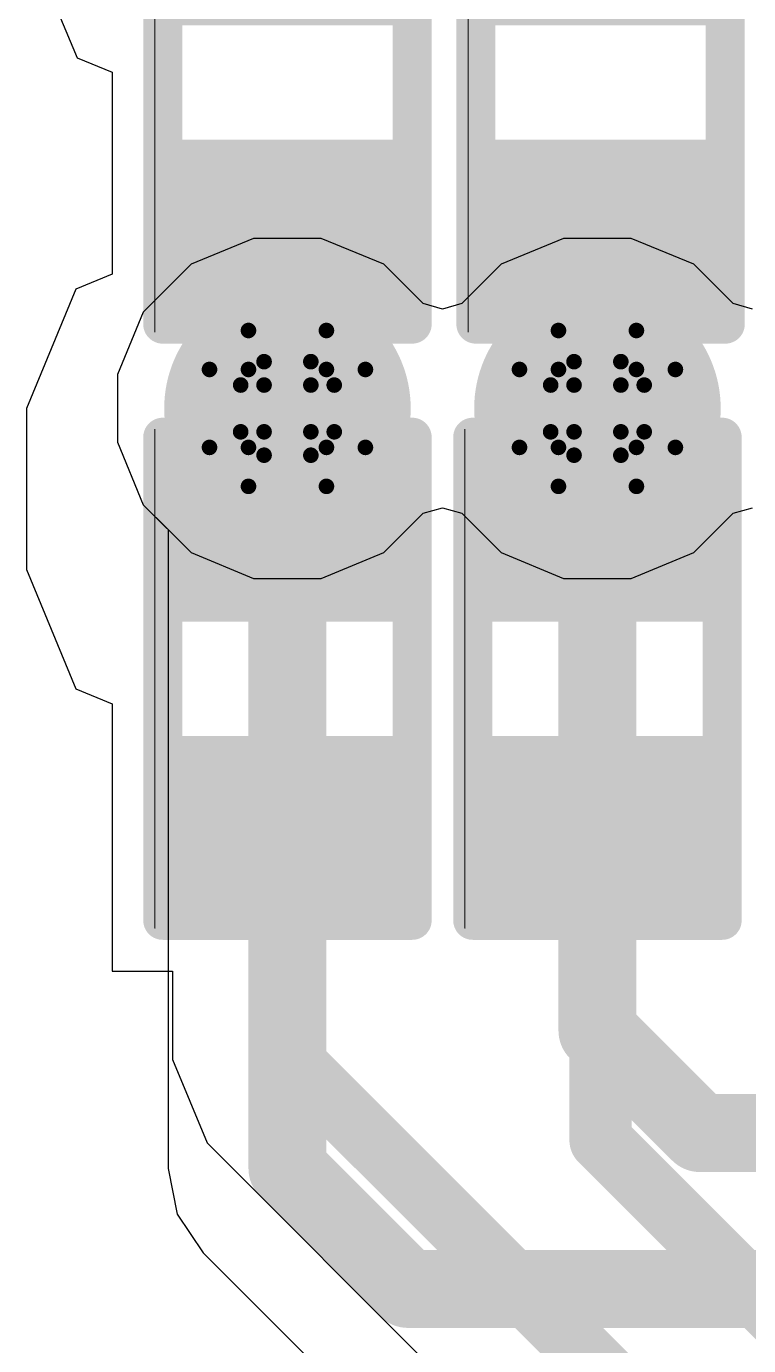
# Model space of a CAD drawing. Header units: inches. Extents: x -4 to 5258, y -4 to 5281.
# Drawn here: x 14.33 to 16.684, y 52.102 to 56.401 of the extents above; entities that cross this region are included whole.
import ezdxf

# ---------------------------------------------------------------- set-up
doc = ezdxf.new("R2010")
doc.units = ezdxf.units.IN
for name, color, linetype in [('Bottom Layer', 5, 'Continuous'), ('Bottom Solder', 6, 'Continuous'), ('Drill Drawing', 1, 'Continuous'), ('Layer 1', 16, 'Continuous'), ('Layer 2', 76, 'Continuous'), ('Top Layer', 1, 'Continuous'), ('Top Overlay', 2, 'Continuous'), ('Top Paste', 8, 'Continuous'), ('Top Solder', 216, 'Continuous'), ('Via Holes', 16, 'Continuous')]:
    doc.layers.add(name, color=color, linetype=linetype)

# ---------------------------------------------------------------- blocks, each defined once
blk = doc.blocks.new('R___0402_97')
at = {"layer": 'Top Layer'}
for points in [[(-0.6985, -0.3175), (-0.6985, 0.3175), (-0.2413, 0.3175), (-0.2413, -0.3175)], [(0.2413, -0.3175), (0.2413, 0.3175), (0.6985, 0.3175), (0.6985, -0.3175)]]:
    blk.add_hatch(color=1, dxfattribs=at).paths.add_polyline_path(points)
at = {"layer": 'Top Paste'}
for points in [[(-0.6985, -0.3175), (-0.6985, 0.3175), (-0.2413, 0.3175), (-0.2413, -0.3175)], [(0.2413, -0.3175), (0.2413, 0.3175), (0.6985, 0.3175), (0.6985, -0.3175)]]:
    blk.add_hatch(color=8, dxfattribs=at).paths.add_polyline_path(points)
at = {"layer": 'Top Solder'}
for points in [[(-0.7535, -0.3725), (-0.7535, 0.3725), (-0.1863, 0.3725), (-0.1863, -0.3725)], [(0.1863, -0.3725), (0.1863, 0.3725), (0.7535, 0.3725), (0.7535, -0.3725)]]:
    blk.add_hatch(color=216, dxfattribs=at).paths.add_polyline_path(points)
at = {"layer": 'Top Overlay'}
for points in [[(-0.7874, -0.4064, 0.127, 0.127, 0), (-0.7874, 0.4064, 0.127, 0.127, 0)], [(0.7874, 0.4064, 0.127, 0.127, 0), (-0.7874, 0.4064, 0.127, 0.127, 0)], [(0.7874, -0.4064, 0.127, 0.127, 0), (0.7874, 0.4064, 0.127, 0.127, 0)], [(-0.7874, -0.4064, 0.127, 0.127, 0), (0.7874, -0.4064, 0.127, 0.127, 0)], [(0.8128, -0.4318, 0.00323, 0.00323, 0), (-0.8128, -0.4318, 0.00323, 0.00323, 0)]]:
    blk.add_lwpolyline(points, format="xyseb", dxfattribs=at)
for points in [[(-0.8191, 0.4064, 0.0635, 0.0635, 1), (-0.7556, 0.4064, 0.0635, 0.0635, 1)], [(-0.8191, 0.4064, 0.0635, 0.0635, 1), (-0.7556, 0.4064, 0.0635, 0.0635, 1)], [(0.7556, 0.4064, 0.0635, 0.0635, 1), (0.8191, 0.4064, 0.0635, 0.0635, 1)], [(0.7556, 0.4064, 0.0635, 0.0635, 1), (0.8191, 0.4064, 0.0635, 0.0635, 1)], [(-0.8192, -0.4064, 0.0635, 0.0635, 1), (-0.7557, -0.4064, 0.0635, 0.0635, 1)], [(-0.8192, -0.4064, 0.0635, 0.0635, 1), (-0.7557, -0.4064, 0.0635, 0.0635, 1)], [(0.7556, -0.4064, 0.0635, 0.0635, 1), (0.8191, -0.4064, 0.0635, 0.0635, 1)], [(0.7556, -0.4064, 0.0635, 0.0635, 1), (0.8191, -0.4064, 0.0635, 0.0635, 1)], [(-0.8136, -0.4318, 0.00161, 0.00161, 1), (-0.812, -0.4318, 0.00161, 0.00161, 1)], [(0.812, -0.4318, 0.00161, 0.00161, 1), (0.8136, -0.4318, 0.00161, 0.00161, 1)]]:
    blk.add_lwpolyline(points, format="xyseb", close=True, dxfattribs=at)
blk = doc.blocks.new('R___0402_98')
at = {"layer": 'Top Layer'}
for points in [[(-0.6985, -0.3175), (-0.6985, 0.3175), (-0.2413, 0.3175), (-0.2413, -0.3175)], [(0.2413, -0.3175), (0.2413, 0.3175), (0.6985, 0.3175), (0.6985, -0.3175)]]:
    blk.add_hatch(color=1, dxfattribs=at).paths.add_polyline_path(points)
at = {"layer": 'Top Paste'}
for points in [[(-0.6985, -0.3175), (-0.6985, 0.3175), (-0.2413, 0.3175), (-0.2413, -0.3175)], [(0.2413, -0.3175), (0.2413, 0.3175), (0.6985, 0.3175), (0.6985, -0.3175)]]:
    blk.add_hatch(color=8, dxfattribs=at).paths.add_polyline_path(points)
at = {"layer": 'Top Solder'}
for points in [[(-0.7535, -0.3725), (-0.7535, 0.3725), (-0.1863, 0.3725), (-0.1863, -0.3725)], [(0.1863, -0.3725), (0.1863, 0.3725), (0.7535, 0.3725), (0.7535, -0.3725)]]:
    blk.add_hatch(color=216, dxfattribs=at).paths.add_polyline_path(points)
at = {"layer": 'Top Overlay'}
for points in [[(0.7874, 0.4064, 0.127, 0.127, 0), (-0.7874, 0.4064, 0.127, 0.127, 0)], [(-0.7874, -0.4064, 0.127, 0.127, 0), (-0.7874, 0.4064, 0.127, 0.127, 0)], [(0.7874, -0.4064, 0.127, 0.127, 0), (0.7874, 0.4064, 0.127, 0.127, 0)], [(0.7874, -0.4064, 0.127, 0.127, 0), (-0.7874, -0.4064, 0.127, 0.127, 0)], [(0.8128, -0.4318, 0.00323, 0.00323, 0), (-0.8128, -0.4318, 0.00323, 0.00323, 0)]]:
    blk.add_lwpolyline(points, format="xyseb", dxfattribs=at)
for points in [[(-0.8191, 0.4064, 0.0635, 0.0635, 1), (-0.7556, 0.4064, 0.0635, 0.0635, 1)], [(-0.8191, 0.4064, 0.0635, 0.0635, 1), (-0.7556, 0.4064, 0.0635, 0.0635, 1)], [(0.7556, 0.4064, 0.0635, 0.0635, 1), (0.8191, 0.4064, 0.0635, 0.0635, 1)], [(0.7556, 0.4064, 0.0635, 0.0635, 1), (0.8191, 0.4064, 0.0635, 0.0635, 1)], [(-0.8191, -0.4064, 0.0635, 0.0635, 1), (-0.7556, -0.4064, 0.0635, 0.0635, 1)], [(-0.8191, -0.4064, 0.0635, 0.0635, 1), (-0.7556, -0.4064, 0.0635, 0.0635, 1)], [(0.7556, -0.4064, 0.0635, 0.0635, 1), (0.8191, -0.4064, 0.0635, 0.0635, 1)], [(0.7556, -0.4064, 0.0635, 0.0635, 1), (0.8191, -0.4064, 0.0635, 0.0635, 1)], [(-0.8136, -0.4318, 0.00161, 0.00161, 1), (-0.812, -0.4318, 0.00161, 0.00161, 1)], [(0.812, -0.4318, 0.00161, 0.00161, 1), (0.8136, -0.4318, 0.00161, 0.00161, 1)]]:
    blk.add_lwpolyline(points, format="xyseb", close=True, dxfattribs=at)
blk = doc.blocks.new('R___0402_135')
at = {"layer": 'Top Layer'}
for points in [[(-0.6985, -0.3175), (-0.6985, 0.3175), (-0.2413, 0.3175), (-0.2413, -0.3175)], [(0.2413, -0.3175), (0.2413, 0.3175), (0.6985, 0.3175), (0.6985, -0.3175)]]:
    blk.add_hatch(color=1, dxfattribs=at).paths.add_polyline_path(points)
at = {"layer": 'Top Paste'}
for points in [[(-0.6985, -0.3175), (-0.6985, 0.3175), (-0.2413, 0.3175), (-0.2413, -0.3175)], [(0.2413, -0.3175), (0.2413, 0.3175), (0.6985, 0.3175), (0.6985, -0.3175)]]:
    blk.add_hatch(color=8, dxfattribs=at).paths.add_polyline_path(points)
at = {"layer": 'Top Solder'}
for points in [[(-0.7535, -0.3725), (-0.7535, 0.3725), (-0.1863, 0.3725), (-0.1863, -0.3725)], [(0.1863, -0.3725), (0.1863, 0.3725), (0.7535, 0.3725), (0.7535, -0.3725)]]:
    blk.add_hatch(color=216, dxfattribs=at).paths.add_polyline_path(points)
at = {"layer": 'Top Overlay'}
for points in [[(-0.7874, -0.4064, 0.127, 0.127, 0), (-0.7874, 0.4064, 0.127, 0.127, 0)], [(0.7874, 0.4064, 0.127, 0.127, 0), (-0.7874, 0.4064, 0.127, 0.127, 0)], [(0.7874, -0.4064, 0.127, 0.127, 0), (0.7874, 0.4064, 0.127, 0.127, 0)], [(0.7874, -0.4064, 0.127, 0.127, 0), (-0.7874, -0.4064, 0.127, 0.127, 0)], [(0.8128, -0.4318, 0.00323, 0.00323, 0), (-0.8128, -0.4318, 0.00323, 0.00323, 0)]]:
    blk.add_lwpolyline(points, format="xyseb", dxfattribs=at)
for points in [[(-0.8191, 0.4064, 0.0635, 0.0635, 1), (-0.7556, 0.4064, 0.0635, 0.0635, 1)], [(-0.8191, 0.4064, 0.0635, 0.0635, 1), (-0.7556, 0.4064, 0.0635, 0.0635, 1)], [(0.7556, 0.4064, 0.0635, 0.0635, 1), (0.8191, 0.4064, 0.0635, 0.0635, 1)], [(0.7556, 0.4064, 0.0635, 0.0635, 1), (0.8191, 0.4064, 0.0635, 0.0635, 1)], [(-0.8191, -0.4064, 0.0635, 0.0635, 1), (-0.7556, -0.4064, 0.0635, 0.0635, 1)], [(-0.8191, -0.4064, 0.0635, 0.0635, 1), (-0.7556, -0.4064, 0.0635, 0.0635, 1)], [(0.7556, -0.4064, 0.0635, 0.0635, 1), (0.8191, -0.4064, 0.0635, 0.0635, 1)], [(0.7556, -0.4064, 0.0635, 0.0635, 1), (0.8191, -0.4064, 0.0635, 0.0635, 1)], [(-0.8136, -0.4318, 0.00161, 0.00161, 1), (-0.812, -0.4318, 0.00161, 0.00161, 1)], [(0.812, -0.4318, 0.00161, 0.00161, 1), (0.8136, -0.4318, 0.00161, 0.00161, 1)]]:
    blk.add_lwpolyline(points, format="xyseb", close=True, dxfattribs=at)
blk = doc.blocks.new('R___0402_137')
at = {"layer": 'Top Layer'}
for points in [[(-0.6985, -0.3175), (-0.6985, 0.3175), (-0.2413, 0.3175), (-0.2413, -0.3175)], [(0.2413, -0.3175), (0.2413, 0.3175), (0.6985, 0.3175), (0.6985, -0.3175)]]:
    blk.add_hatch(color=1, dxfattribs=at).paths.add_polyline_path(points)
at = {"layer": 'Top Paste'}
for points in [[(-0.6985, -0.3175), (-0.6985, 0.3175), (-0.2413, 0.3175), (-0.2413, -0.3175)], [(0.2413, -0.3175), (0.2413, 0.3175), (0.6985, 0.3175), (0.6985, -0.3175)]]:
    blk.add_hatch(color=8, dxfattribs=at).paths.add_polyline_path(points)
at = {"layer": 'Top Solder'}
for points in [[(-0.7535, -0.3725), (-0.7535, 0.3725), (-0.1863, 0.3725), (-0.1863, -0.3725)], [(0.1863, -0.3725), (0.1863, 0.3725), (0.7535, 0.3725), (0.7535, -0.3725)]]:
    blk.add_hatch(color=216, dxfattribs=at).paths.add_polyline_path(points)
at = {"layer": 'Top Overlay'}
for points in [[(-0.7874, -0.4064, 0.127, 0.127, 0), (-0.7874, 0.4064, 0.127, 0.127, 0)], [(0.7874, 0.4064, 0.127, 0.127, 0), (-0.7874, 0.4064, 0.127, 0.127, 0)], [(0.7874, -0.4064, 0.127, 0.127, 0), (0.7874, 0.4064, 0.127, 0.127, 0)], [(0.7874, -0.4064, 0.127, 0.127, 0), (-0.7874, -0.4064, 0.127, 0.127, 0)], [(0.8128, -0.4318, 0.00323, 0.00323, 0), (-0.8128, -0.4318, 0.00323, 0.00323, 0)]]:
    blk.add_lwpolyline(points, format="xyseb", dxfattribs=at)
for points in [[(-0.8191, 0.4064, 0.0635, 0.0635, 1), (-0.7556, 0.4064, 0.0635, 0.0635, 1)], [(-0.8191, 0.4064, 0.0635, 0.0635, 1), (-0.7556, 0.4064, 0.0635, 0.0635, 1)], [(0.7556, 0.4064, 0.0635, 0.0635, 1), (0.8191, 0.4064, 0.0635, 0.0635, 1)], [(0.7556, 0.4064, 0.0635, 0.0635, 1), (0.8191, 0.4064, 0.0635, 0.0635, 1)], [(-0.8191, -0.4064, 0.0635, 0.0635, 1), (-0.7556, -0.4064, 0.0635, 0.0635, 1)], [(-0.8191, -0.4064, 0.0635, 0.0635, 1), (-0.7556, -0.4064, 0.0635, 0.0635, 1)], [(0.7556, -0.4064, 0.0635, 0.0635, 1), (0.8191, -0.4064, 0.0635, 0.0635, 1)], [(0.7556, -0.4064, 0.0635, 0.0635, 1), (0.8191, -0.4064, 0.0635, 0.0635, 1)], [(-0.8136, -0.4318, 0.00161, 0.00161, 1), (-0.812, -0.4318, 0.00161, 0.00161, 1)], [(0.812, -0.4318, 0.00161, 0.00161, 1), (0.8136, -0.4318, 0.00161, 0.00161, 1)]]:
    blk.add_lwpolyline(points, format="xyseb", close=True, dxfattribs=at)

msp = doc.modelspace()

# ---------------------------------------------------------------- hatches: boundary and pattern name
at = {"layer": 'Bottom Layer'}
h = msp.add_hatch(color=5, dxfattribs=at)
edge = h.paths.add_edge_path()
edge.add_arc((15.181, 55.156), 0.3, 0, 360)
h = msp.add_hatch(color=5, dxfattribs=at)
edge = h.paths.add_edge_path()
edge.add_arc((16.191, 55.156), 0.3, 0, 360)
at = {"layer": 'Bottom Solder'}
h = msp.add_hatch(color=6, dxfattribs=at)
edge = h.paths.add_edge_path()
edge.add_arc((15.181, 55.156), 0.4016, 0, 360)
h = msp.add_hatch(color=6, dxfattribs=at)
edge = h.paths.add_edge_path()
edge.add_arc((16.191, 55.156), 0.4016, 0, 360)
at = {"layer": 'Layer 1'}
h = msp.add_hatch(color=16, dxfattribs=at)
edge = h.paths.add_edge_path()
edge.add_arc((15.181, 55.156), 0.3, 0, 360)
h = msp.add_hatch(color=16, dxfattribs=at)
edge = h.paths.add_edge_path()
edge.add_arc((16.191, 55.156), 0.3, 0, 360)
at = {"layer": 'Layer 2'}
h = msp.add_hatch(color=76, dxfattribs=at)
edge = h.paths.add_edge_path()
edge.add_arc((15.181, 55.156), 0.3, 0, 360)
h = msp.add_hatch(color=76, dxfattribs=at)
edge = h.paths.add_edge_path()
edge.add_arc((16.191, 55.156), 0.3, 0, 360)
at = {"layer": 'Top Layer'}
h = msp.add_hatch(color=1, dxfattribs=at)
edge = h.paths.add_edge_path()
edge.add_arc((15.181, 55.156), 0.3, 0, 360)
h = msp.add_hatch(color=1, dxfattribs=at)
edge = h.paths.add_edge_path()
edge.add_arc((16.191, 55.156), 0.3, 0, 360)
for points in [[(14.8803, 54.6312), (15.4824, 54.6312), (15.4824, 55.156), (14.8803, 55.156)], [(15.8902, 54.6312), (16.4924, 54.6312), (16.4924, 55.156), (15.8902, 55.156)]]:
    msp.add_hatch(color=1, dxfattribs=at).paths.add_polyline_path(points)
at = {"layer": 'Top Solder'}
h = msp.add_hatch(color=216, dxfattribs=at)
edge = h.paths.add_edge_path()
edge.add_arc((15.181, 55.156), 0.4016, 0, 360)
h = msp.add_hatch(color=216, dxfattribs=at)
edge = h.paths.add_edge_path()
edge.add_arc((16.191, 55.156), 0.4016, 0, 360)
at = {"layer": 'Via Holes'}
h = msp.add_hatch(color=7, dxfattribs=at)
edge = h.paths.add_edge_path()
edge.add_arc((15.181, 55.156), 0.15, 0, 360)
h = msp.add_hatch(color=7, dxfattribs=at)
edge = h.paths.add_edge_path()
edge.add_arc((16.191, 55.156), 0.15, 0, 360)

# ---------------------------------------------------------------- linework, layer by layer
at = {"layer": 'Bottom Layer'}
for p, q in [((15.0708, 55.71), (14.8672, 55.6257)), ((15.2912, 55.71), (15.0708, 55.71)), ((15.4948, 55.6257), (15.2912, 55.71)), ((16.0808, 55.71), (15.8771, 55.6257)), ((16.3012, 55.71), (16.0808, 55.71)), ((16.5048, 55.6257), (16.3012, 55.71)), ((14.8672, 55.6257), (14.7113, 55.4698)), ((15.6228, 55.4976), (15.4948, 55.6257)), ((15.8771, 55.6257), (15.7491, 55.4976)), ((16.6328, 55.4976), (16.5048, 55.6257)), ((14.7113, 55.4698), (14.627, 55.2662)), ((15.686, 55.4798), (15.6228, 55.4976)), ((15.7491, 55.4976), (15.686, 55.4798)), ((16.696, 55.4798), (16.6328, 55.4976)), ((14.627, 55.2662), (14.627, 55.0458)), ((14.627, 55.0458), (14.7113, 54.8422)), ((14.7113, 54.8422), (14.7925, 54.761)), ((14.7925, 54.761), (14.7925, 52.6784)), ((14.7925, 52.6784), (14.8221, 52.5297)), ((14.8221, 52.5297), (14.9063, 52.4037)), ((14.9063, 52.4037), (15.2984, 52.0116))]:
    msp.add_line(p, q, dxfattribs=at)
for points in [[(15.181, 52.6784, 0.254, 0.254, 0), (15.181, 55.156, 0.254, 0.254, 0)], [(16.191, 53.1279, 0.254, 0.254, 0), (16.191, 55.156, 0.254, 0.254, 0)], [(16.191, 53.1279, 0.254, 0.254, 0), (16.5246, 52.7943, 0.254, 0.254, 0)], [(16.5246, 52.7943, 0.254, 0.254, 0), (32.5895, 52.7943, 0.254, 0.254, 0)], [(15.181, 52.6784, 0.254, 0.254, 0), (15.5731, 52.2863, 0.254, 0.254, 0)], [(15.5731, 52.2863, 0.254, 0.254, 0), (32.3567, 52.2863, 0.254, 0.254, 0)]]:
    msp.add_lwpolyline(points, format="xyseb", dxfattribs=at)
for points in [[(15.1175, 55.156, 0.127, 0.127, 1), (15.2445, 55.156, 0.127, 0.127, 1)], [(16.1275, 55.156, 0.127, 0.127, 1), (16.2545, 55.156, 0.127, 0.127, 1)], [(16.1275, 53.1279, 0.127, 0.127, 1), (16.2545, 53.1279, 0.127, 0.127, 1)], [(16.1275, 53.1279, 0.127, 0.127, 1), (16.2545, 53.1279, 0.127, 0.127, 1)], [(16.4611, 52.7943, 0.127, 0.127, 1), (16.5881, 52.7943, 0.127, 0.127, 1)], [(16.4611, 52.7943, 0.127, 0.127, 1), (16.5881, 52.7943, 0.127, 0.127, 1)], [(15.1175, 52.6784, 0.127, 0.127, 1), (15.2445, 52.6784, 0.127, 0.127, 1)], [(15.1175, 52.6784, 0.127, 0.127, 1), (15.2445, 52.6784, 0.127, 0.127, 1)], [(15.5096, 52.2863, 0.127, 0.127, 1), (15.6366, 52.2863, 0.127, 0.127, 1)], [(15.5096, 52.2863, 0.127, 0.127, 1), (15.6366, 52.2863, 0.127, 0.127, 1)]]:
    msp.add_lwpolyline(points, format="xyseb", close=True, dxfattribs=at)
at = {"layer": 'Drill Drawing'}
for points in [[(15.054, 55.283, 0.0508, 0.0508, 0), (15.054, 55.41, 0.0508, 0.0508, 0)], [(15.054, 55.41, 0.0508, 0.0508, 0), (15.308, 55.41, 0.0508, 0.0508, 0)], [(15.308, 55.283, 0.0508, 0.0508, 0), (15.308, 55.41, 0.0508, 0.0508, 0)], [(16.064, 55.283, 0.0508, 0.0508, 0), (16.064, 55.41, 0.0508, 0.0508, 0)], [(16.064, 55.41, 0.0508, 0.0508, 0), (16.318, 55.41, 0.0508, 0.0508, 0)], [(16.318, 55.283, 0.0508, 0.0508, 0), (16.318, 55.41, 0.0508, 0.0508, 0)], [(14.927, 55.029, 0.0508, 0.0508, 0), (14.927, 55.283, 0.0508, 0.0508, 0)], [(14.927, 55.283, 0.0508, 0.0508, 0), (15.054, 55.283, 0.0508, 0.0508, 0)], [(15.1048, 55.2322, 0.0508, 0.0508, 0), (15.1048, 55.3084, 0.0508, 0.0508, 0)], [(15.1048, 55.3084, 0.0508, 0.0508, 0), (15.2572, 55.3084, 0.0508, 0.0508, 0)], [(15.2572, 55.2322, 0.0508, 0.0508, 0), (15.2572, 55.3084, 0.0508, 0.0508, 0)], [(15.308, 55.283, 0.0508, 0.0508, 0), (15.435, 55.283, 0.0508, 0.0508, 0)], [(15.435, 55.029, 0.0508, 0.0508, 0), (15.435, 55.283, 0.0508, 0.0508, 0)], [(15.937, 55.029, 0.0508, 0.0508, 0), (15.937, 55.283, 0.0508, 0.0508, 0)], [(15.937, 55.283, 0.0508, 0.0508, 0), (16.064, 55.283, 0.0508, 0.0508, 0)], [(16.1148, 55.2322, 0.0508, 0.0508, 0), (16.1148, 55.3084, 0.0508, 0.0508, 0)], [(16.1148, 55.3084, 0.0508, 0.0508, 0), (16.2672, 55.3084, 0.0508, 0.0508, 0)], [(16.2672, 55.2322, 0.0508, 0.0508, 0), (16.2672, 55.3084, 0.0508, 0.0508, 0)], [(16.318, 55.283, 0.0508, 0.0508, 0), (16.445, 55.283, 0.0508, 0.0508, 0)], [(16.445, 55.029, 0.0508, 0.0508, 0), (16.445, 55.283, 0.0508, 0.0508, 0)], [(15.0286, 55.0798, 0.0508, 0.0508, 0), (15.0286, 55.2322, 0.0508, 0.0508, 0)], [(15.0286, 55.2322, 0.0508, 0.0508, 0), (15.1048, 55.2322, 0.0508, 0.0508, 0)], [(15.2572, 55.2322, 0.0508, 0.0508, 0), (15.3334, 55.2322, 0.0508, 0.0508, 0)], [(15.3334, 55.0798, 0.0508, 0.0508, 0), (15.3334, 55.2322, 0.0508, 0.0508, 0)], [(16.0386, 55.0798, 0.0508, 0.0508, 0), (16.0386, 55.2322, 0.0508, 0.0508, 0)], [(16.0386, 55.2322, 0.0508, 0.0508, 0), (16.1148, 55.2322, 0.0508, 0.0508, 0)], [(16.2672, 55.2322, 0.0508, 0.0508, 0), (16.3434, 55.2322, 0.0508, 0.0508, 0)], [(16.3434, 55.0798, 0.0508, 0.0508, 0), (16.3434, 55.2322, 0.0508, 0.0508, 0)], [(15.0286, 55.0798, 0.0508, 0.0508, 0), (15.1048, 55.0798, 0.0508, 0.0508, 0)], [(15.1048, 55.0036, 0.0508, 0.0508, 0), (15.1048, 55.0798, 0.0508, 0.0508, 0)], [(15.2572, 55.0798, 0.0508, 0.0508, 0), (15.3334, 55.0798, 0.0508, 0.0508, 0)], [(15.2572, 55.0036, 0.0508, 0.0508, 0), (15.2572, 55.0798, 0.0508, 0.0508, 0)], [(16.0386, 55.0798, 0.0508, 0.0508, 0), (16.1148, 55.0798, 0.0508, 0.0508, 0)], [(16.1148, 55.0036, 0.0508, 0.0508, 0), (16.1148, 55.0798, 0.0508, 0.0508, 0)], [(16.2672, 55.0798, 0.0508, 0.0508, 0), (16.3434, 55.0798, 0.0508, 0.0508, 0)], [(16.2672, 55.0036, 0.0508, 0.0508, 0), (16.2672, 55.0798, 0.0508, 0.0508, 0)], [(14.927, 55.029, 0.0508, 0.0508, 0), (15.054, 55.029, 0.0508, 0.0508, 0)], [(15.054, 54.902, 0.0508, 0.0508, 0), (15.054, 55.029, 0.0508, 0.0508, 0)], [(15.308, 55.029, 0.0508, 0.0508, 0), (15.435, 55.029, 0.0508, 0.0508, 0)], [(15.308, 54.902, 0.0508, 0.0508, 0), (15.308, 55.029, 0.0508, 0.0508, 0)], [(15.937, 55.029, 0.0508, 0.0508, 0), (16.064, 55.029, 0.0508, 0.0508, 0)], [(16.064, 54.902, 0.0508, 0.0508, 0), (16.064, 55.029, 0.0508, 0.0508, 0)], [(16.318, 55.029, 0.0508, 0.0508, 0), (16.445, 55.029, 0.0508, 0.0508, 0)], [(16.318, 54.902, 0.0508, 0.0508, 0), (16.318, 55.029, 0.0508, 0.0508, 0)], [(15.1048, 55.0036, 0.0508, 0.0508, 0), (15.2572, 55.0036, 0.0508, 0.0508, 0)], [(16.1148, 55.0036, 0.0508, 0.0508, 0), (16.2672, 55.0036, 0.0508, 0.0508, 0)], [(15.054, 54.902, 0.0508, 0.0508, 0), (15.308, 54.902, 0.0508, 0.0508, 0)], [(16.064, 54.902, 0.0508, 0.0508, 0), (16.318, 54.902, 0.0508, 0.0508, 0)]]:
    msp.add_lwpolyline(points, format="xyseb", dxfattribs=at)
for points in [[(15.0413, 55.41, 0.0254, 0.0254, 1), (15.0667, 55.41, 0.0254, 0.0254, 1)], [(15.0413, 55.41, 0.0254, 0.0254, 1), (15.0667, 55.41, 0.0254, 0.0254, 1)], [(15.2953, 55.41, 0.0254, 0.0254, 1), (15.3207, 55.41, 0.0254, 0.0254, 1)], [(15.2953, 55.41, 0.0254, 0.0254, 1), (15.3207, 55.41, 0.0254, 0.0254, 1)], [(16.0513, 55.41, 0.0254, 0.0254, 1), (16.0767, 55.41, 0.0254, 0.0254, 1)], [(16.0513, 55.41, 0.0254, 0.0254, 1), (16.0767, 55.41, 0.0254, 0.0254, 1)], [(16.3053, 55.41, 0.0254, 0.0254, 1), (16.3307, 55.41, 0.0254, 0.0254, 1)], [(16.3053, 55.41, 0.0254, 0.0254, 1), (16.3307, 55.41, 0.0254, 0.0254, 1)], [(14.9143, 55.283, 0.0254, 0.0254, 1), (14.9397, 55.283, 0.0254, 0.0254, 1)], [(14.9143, 55.283, 0.0254, 0.0254, 1), (14.9397, 55.283, 0.0254, 0.0254, 1)], [(15.0413, 55.283, 0.0254, 0.0254, 1), (15.0667, 55.283, 0.0254, 0.0254, 1)], [(15.0413, 55.283, 0.0254, 0.0254, 1), (15.0667, 55.283, 0.0254, 0.0254, 1)], [(15.0921, 55.3084, 0.0254, 0.0254, 1), (15.1175, 55.3084, 0.0254, 0.0254, 1)], [(15.0921, 55.3084, 0.0254, 0.0254, 1), (15.1175, 55.3084, 0.0254, 0.0254, 1)], [(15.2445, 55.3084, 0.0254, 0.0254, 1), (15.2699, 55.3084, 0.0254, 0.0254, 1)], [(15.2445, 55.3084, 0.0254, 0.0254, 1), (15.2699, 55.3084, 0.0254, 0.0254, 1)], [(15.2953, 55.283, 0.0254, 0.0254, 1), (15.3207, 55.283, 0.0254, 0.0254, 1)], [(15.2953, 55.283, 0.0254, 0.0254, 1), (15.3207, 55.283, 0.0254, 0.0254, 1)], [(15.4223, 55.283, 0.0254, 0.0254, 1), (15.4477, 55.283, 0.0254, 0.0254, 1)], [(15.4223, 55.283, 0.0254, 0.0254, 1), (15.4477, 55.283, 0.0254, 0.0254, 1)], [(15.9243, 55.283, 0.0254, 0.0254, 1), (15.9497, 55.283, 0.0254, 0.0254, 1)], [(15.9243, 55.283, 0.0254, 0.0254, 1), (15.9497, 55.283, 0.0254, 0.0254, 1)], [(16.0513, 55.283, 0.0254, 0.0254, 1), (16.0767, 55.283, 0.0254, 0.0254, 1)], [(16.0513, 55.283, 0.0254, 0.0254, 1), (16.0767, 55.283, 0.0254, 0.0254, 1)], [(16.1021, 55.3084, 0.0254, 0.0254, 1), (16.1275, 55.3084, 0.0254, 0.0254, 1)], [(16.1021, 55.3084, 0.0254, 0.0254, 1), (16.1275, 55.3084, 0.0254, 0.0254, 1)], [(16.2545, 55.3084, 0.0254, 0.0254, 1), (16.2799, 55.3084, 0.0254, 0.0254, 1)], [(16.2545, 55.3084, 0.0254, 0.0254, 1), (16.2799, 55.3084, 0.0254, 0.0254, 1)], [(16.3053, 55.283, 0.0254, 0.0254, 1), (16.3307, 55.283, 0.0254, 0.0254, 1)], [(16.3053, 55.283, 0.0254, 0.0254, 1), (16.3307, 55.283, 0.0254, 0.0254, 1)], [(16.4323, 55.283, 0.0254, 0.0254, 1), (16.4577, 55.283, 0.0254, 0.0254, 1)], [(16.4323, 55.283, 0.0254, 0.0254, 1), (16.4577, 55.283, 0.0254, 0.0254, 1)], [(15.0159, 55.2322, 0.0254, 0.0254, 1), (15.0413, 55.2322, 0.0254, 0.0254, 1)], [(15.0159, 55.2322, 0.0254, 0.0254, 1), (15.0413, 55.2322, 0.0254, 0.0254, 1)], [(15.0921, 55.2322, 0.0254, 0.0254, 1), (15.1175, 55.2322, 0.0254, 0.0254, 1)], [(15.0921, 55.2322, 0.0254, 0.0254, 1), (15.1175, 55.2322, 0.0254, 0.0254, 1)], [(15.2445, 55.2322, 0.0254, 0.0254, 1), (15.2699, 55.2322, 0.0254, 0.0254, 1)], [(15.2445, 55.2322, 0.0254, 0.0254, 1), (15.2699, 55.2322, 0.0254, 0.0254, 1)], [(15.3207, 55.2322, 0.0254, 0.0254, 1), (15.3461, 55.2322, 0.0254, 0.0254, 1)], [(15.3207, 55.2322, 0.0254, 0.0254, 1), (15.3461, 55.2322, 0.0254, 0.0254, 1)], [(16.0259, 55.2322, 0.0254, 0.0254, 1), (16.0513, 55.2322, 0.0254, 0.0254, 1)], [(16.0259, 55.2322, 0.0254, 0.0254, 1), (16.0513, 55.2322, 0.0254, 0.0254, 1)], [(16.1021, 55.2322, 0.0254, 0.0254, 1), (16.1275, 55.2322, 0.0254, 0.0254, 1)], [(16.1021, 55.2322, 0.0254, 0.0254, 1), (16.1275, 55.2322, 0.0254, 0.0254, 1)], [(16.2545, 55.2322, 0.0254, 0.0254, 1), (16.2799, 55.2322, 0.0254, 0.0254, 1)], [(16.2545, 55.2322, 0.0254, 0.0254, 1), (16.2799, 55.2322, 0.0254, 0.0254, 1)], [(16.3307, 55.2322, 0.0254, 0.0254, 1), (16.3561, 55.2322, 0.0254, 0.0254, 1)], [(16.3307, 55.2322, 0.0254, 0.0254, 1), (16.3561, 55.2322, 0.0254, 0.0254, 1)], [(15.0159, 55.0798, 0.0254, 0.0254, 1), (15.0413, 55.0798, 0.0254, 0.0254, 1)], [(15.0159, 55.0798, 0.0254, 0.0254, 1), (15.0413, 55.0798, 0.0254, 0.0254, 1)], [(15.0921, 55.0798, 0.0254, 0.0254, 1), (15.1175, 55.0798, 0.0254, 0.0254, 1)], [(15.0921, 55.0798, 0.0254, 0.0254, 1), (15.1175, 55.0798, 0.0254, 0.0254, 1)], [(15.2445, 55.0798, 0.0254, 0.0254, 1), (15.2699, 55.0798, 0.0254, 0.0254, 1)], [(15.2445, 55.0798, 0.0254, 0.0254, 1), (15.2699, 55.0798, 0.0254, 0.0254, 1)], [(15.3207, 55.0798, 0.0254, 0.0254, 1), (15.3461, 55.0798, 0.0254, 0.0254, 1)], [(15.3207, 55.0798, 0.0254, 0.0254, 1), (15.3461, 55.0798, 0.0254, 0.0254, 1)], [(16.0259, 55.0798, 0.0254, 0.0254, 1), (16.0513, 55.0798, 0.0254, 0.0254, 1)], [(16.0259, 55.0798, 0.0254, 0.0254, 1), (16.0513, 55.0798, 0.0254, 0.0254, 1)], [(16.1021, 55.0798, 0.0254, 0.0254, 1), (16.1275, 55.0798, 0.0254, 0.0254, 1)], [(16.1021, 55.0798, 0.0254, 0.0254, 1), (16.1275, 55.0798, 0.0254, 0.0254, 1)], [(16.2545, 55.0798, 0.0254, 0.0254, 1), (16.2799, 55.0798, 0.0254, 0.0254, 1)], [(16.2545, 55.0798, 0.0254, 0.0254, 1), (16.2799, 55.0798, 0.0254, 0.0254, 1)], [(16.3307, 55.0798, 0.0254, 0.0254, 1), (16.3561, 55.0798, 0.0254, 0.0254, 1)], [(16.3307, 55.0798, 0.0254, 0.0254, 1), (16.3561, 55.0798, 0.0254, 0.0254, 1)], [(14.9143, 55.029, 0.0254, 0.0254, 1), (14.9397, 55.029, 0.0254, 0.0254, 1)], [(14.9143, 55.029, 0.0254, 0.0254, 1), (14.9397, 55.029, 0.0254, 0.0254, 1)], [(15.0413, 55.029, 0.0254, 0.0254, 1), (15.0667, 55.029, 0.0254, 0.0254, 1)], [(15.0413, 55.029, 0.0254, 0.0254, 1), (15.0667, 55.029, 0.0254, 0.0254, 1)], [(15.2953, 55.029, 0.0254, 0.0254, 1), (15.3207, 55.029, 0.0254, 0.0254, 1)], [(15.2953, 55.029, 0.0254, 0.0254, 1), (15.3207, 55.029, 0.0254, 0.0254, 1)], [(15.4223, 55.029, 0.0254, 0.0254, 1), (15.4477, 55.029, 0.0254, 0.0254, 1)], [(15.4223, 55.029, 0.0254, 0.0254, 1), (15.4477, 55.029, 0.0254, 0.0254, 1)], [(15.9243, 55.029, 0.0254, 0.0254, 1), (15.9497, 55.029, 0.0254, 0.0254, 1)], [(15.9243, 55.029, 0.0254, 0.0254, 1), (15.9497, 55.029, 0.0254, 0.0254, 1)], [(16.0513, 55.029, 0.0254, 0.0254, 1), (16.0767, 55.029, 0.0254, 0.0254, 1)], [(16.0513, 55.029, 0.0254, 0.0254, 1), (16.0767, 55.029, 0.0254, 0.0254, 1)], [(16.3053, 55.029, 0.0254, 0.0254, 1), (16.3307, 55.029, 0.0254, 0.0254, 1)], [(16.3053, 55.029, 0.0254, 0.0254, 1), (16.3307, 55.029, 0.0254, 0.0254, 1)], [(16.4323, 55.029, 0.0254, 0.0254, 1), (16.4577, 55.029, 0.0254, 0.0254, 1)], [(16.4323, 55.029, 0.0254, 0.0254, 1), (16.4577, 55.029, 0.0254, 0.0254, 1)], [(15.0921, 55.0036, 0.0254, 0.0254, 1), (15.1175, 55.0036, 0.0254, 0.0254, 1)], [(15.0921, 55.0036, 0.0254, 0.0254, 1), (15.1175, 55.0036, 0.0254, 0.0254, 1)], [(15.2445, 55.0036, 0.0254, 0.0254, 1), (15.2699, 55.0036, 0.0254, 0.0254, 1)], [(15.2445, 55.0036, 0.0254, 0.0254, 1), (15.2699, 55.0036, 0.0254, 0.0254, 1)], [(16.1021, 55.0036, 0.0254, 0.0254, 1), (16.1275, 55.0036, 0.0254, 0.0254, 1)], [(16.1021, 55.0036, 0.0254, 0.0254, 1), (16.1275, 55.0036, 0.0254, 0.0254, 1)], [(16.2545, 55.0036, 0.0254, 0.0254, 1), (16.2799, 55.0036, 0.0254, 0.0254, 1)], [(16.2545, 55.0036, 0.0254, 0.0254, 1), (16.2799, 55.0036, 0.0254, 0.0254, 1)], [(15.0413, 54.902, 0.0254, 0.0254, 1), (15.0667, 54.902, 0.0254, 0.0254, 1)], [(15.0413, 54.902, 0.0254, 0.0254, 1), (15.0667, 54.902, 0.0254, 0.0254, 1)], [(15.2953, 54.902, 0.0254, 0.0254, 1), (15.3207, 54.902, 0.0254, 0.0254, 1)], [(15.2953, 54.902, 0.0254, 0.0254, 1), (15.3207, 54.902, 0.0254, 0.0254, 1)], [(16.0513, 54.902, 0.0254, 0.0254, 1), (16.0767, 54.902, 0.0254, 0.0254, 1)], [(16.0513, 54.902, 0.0254, 0.0254, 1), (16.0767, 54.902, 0.0254, 0.0254, 1)], [(16.3053, 54.902, 0.0254, 0.0254, 1), (16.3307, 54.902, 0.0254, 0.0254, 1)], [(16.3053, 54.902, 0.0254, 0.0254, 1), (16.3307, 54.902, 0.0254, 0.0254, 1)]]:
    msp.add_lwpolyline(points, format="xyseb", close=True, dxfattribs=at)
at = {"layer": 'Layer 1'}
for p, q in [((15.0708, 55.71), (14.8672, 55.6257)), ((15.2912, 55.71), (15.0708, 55.71)), ((15.4948, 55.6257), (15.2912, 55.71)), ((16.0808, 55.71), (15.8771, 55.6257)), ((16.3012, 55.71), (16.0808, 55.71)), ((16.5048, 55.6257), (16.3012, 55.71)), ((14.8672, 55.6257), (14.7113, 55.4698)), ((15.6228, 55.4976), (15.4948, 55.6257)), ((15.8771, 55.6257), (15.7491, 55.4976)), ((16.6328, 55.4976), (16.5048, 55.6257)), ((14.7113, 55.4698), (14.627, 55.2662)), ((15.686, 55.4798), (15.6228, 55.4976)), ((15.7491, 55.4976), (15.686, 55.4798)), ((16.696, 55.4798), (16.6328, 55.4976)), ((14.627, 55.2662), (14.627, 55.0458)), ((14.627, 55.0458), (14.7113, 54.8422)), ((14.7113, 54.8422), (14.8672, 54.6864)), ((15.6228, 54.8144), (15.686, 54.8322)), ((15.686, 54.8322), (15.7491, 54.8144)), ((16.6328, 54.8144), (16.696, 54.8322)), ((15.4948, 54.6864), (15.6228, 54.8144)), ((15.7491, 54.8144), (15.8771, 54.6864)), ((16.5048, 54.6864), (16.6328, 54.8144)), ((14.8672, 54.6864), (15.0708, 54.602)), ((15.2912, 54.602), (15.4948, 54.6864)), ((15.8771, 54.6864), (16.0808, 54.602)), ((16.3012, 54.602), (16.5048, 54.6864)), ((15.0708, 54.602), (15.2912, 54.602)), ((16.0808, 54.602), (16.3012, 54.602))]:
    msp.add_line(p, q, dxfattribs=at)
at = {"layer": 'Layer 2'}
for p, q in [((15.0708, 55.71), (14.8672, 55.6257)), ((15.2912, 55.71), (15.0708, 55.71)), ((15.4948, 55.6257), (15.2912, 55.71)), ((16.0808, 55.71), (15.8771, 55.6257)), ((16.3012, 55.71), (16.0808, 55.71)), ((16.5048, 55.6257), (16.3012, 55.71)), ((14.8672, 55.6257), (14.7113, 55.4698)), ((15.6228, 55.4976), (15.4948, 55.6257)), ((15.8771, 55.6257), (15.7491, 55.4976)), ((16.6328, 55.4976), (16.5048, 55.6257)), ((14.7113, 55.4698), (14.627, 55.2662)), ((15.686, 55.4798), (15.6228, 55.4976)), ((15.7491, 55.4976), (15.686, 55.4798)), ((16.696, 55.4798), (16.6328, 55.4976)), ((14.627, 55.2662), (14.627, 55.0458)), ((14.627, 55.0458), (14.7113, 54.8422)), ((14.7113, 54.8422), (14.8672, 54.6864)), ((15.6228, 54.8144), (15.686, 54.8322)), ((15.686, 54.8322), (15.7491, 54.8144)), ((16.6328, 54.8144), (16.696, 54.8322)), ((15.4948, 54.6864), (15.6228, 54.8144)), ((15.7491, 54.8144), (15.8771, 54.6864)), ((16.5048, 54.6864), (16.6328, 54.8144)), ((14.8672, 54.6864), (15.0708, 54.602)), ((15.2912, 54.602), (15.4948, 54.6864)), ((15.8771, 54.6864), (16.0808, 54.602)), ((16.3012, 54.602), (16.5048, 54.6864)), ((15.0708, 54.602), (15.2912, 54.602)), ((16.0808, 54.602), (16.3012, 54.602))]:
    msp.add_line(p, q, dxfattribs=at)
at = {"layer": 'Top Layer'}
for p, q in [((14.3343, 56.6879), (14.4953, 56.2991)), ((14.4953, 56.2991), (14.6095, 56.2519)), ((14.6095, 56.2519), (14.6095, 55.5937)), ((14.6095, 55.5937), (14.4915, 55.5448)), ((14.4915, 55.5448), (14.3304, 55.156)), ((14.3304, 55.156), (14.3304, 54.6312)), ((14.3304, 54.6312), (14.4915, 54.2424)), ((14.4915, 54.2424), (14.6095, 54.1935)), ((14.6095, 54.1935), (14.6095, 53.3224)), ((14.6095, 53.3224), (14.8062, 53.3224)), ((14.8062, 53.3224), (14.8062, 53.0341)), ((14.8062, 53.0341), (14.919, 52.762)), ((14.919, 52.762), (17.1061, 50.5748))]:
    msp.add_line(p, q, dxfattribs=at)
for points in [[(15.181, 55.156, 0.381, 0.381, 0), (15.181, 55.7481, 0.381, 0.381, 0)], [(16.1961, 55.743, 0.381, 0.381, 0), (16.2012, 55.7481, 0.381, 0.381, 0)], [(16.1961, 55.1611, 0.381, 0.381, 0), (16.1961, 55.743, 0.381, 0.381, 0)], [(16.191, 55.156, 0.381, 0.381, 0), (16.1961, 55.1611, 0.381, 0.381, 0)], [(15.1911, 53.0341, 0.2032, 0.2032, 0), (15.1911, 53.805, 0.2032, 0.2032, 0)], [(16.2012, 52.7715, 0.2032, 0.2032, 0), (16.2012, 53.805, 0.2032, 0.2032, 0)], [(15.1911, 53.0341, 0.2032, 0.2032, 0), (17.491, 50.7342, 0.2032, 0.2032, 0)], [(16.2012, 52.7715, 0.2032, 0.2032, 0), (18.491, 50.4816, 0.2032, 0.2032, 0)]]:
    msp.add_lwpolyline(points, format="xyseb", dxfattribs=at)
for points in [[(15.0857, 55.7481, 0.1905, 0.1905, 1), (15.2762, 55.7481, 0.1905, 0.1905, 1)], [(16.1059, 55.7481, 0.1905, 0.1905, 1), (16.2964, 55.7481, 0.1905, 0.1905, 1)], [(16.1008, 55.743, 0.1905, 0.1905, 1), (16.2913, 55.743, 0.1905, 0.1905, 1)], [(16.1008, 55.743, 0.1905, 0.1905, 1), (16.2913, 55.743, 0.1905, 0.1905, 1)], [(15.0857, 55.156, 0.1905, 0.1905, 1), (15.2762, 55.156, 0.1905, 0.1905, 1)], [(16.0957, 55.156, 0.1905, 0.1905, 1), (16.2862, 55.156, 0.1905, 0.1905, 1)], [(16.1008, 55.1611, 0.1905, 0.1905, 1), (16.2913, 55.1611, 0.1905, 0.1905, 1)], [(16.1008, 55.1611, 0.1905, 0.1905, 1), (16.2913, 55.1611, 0.1905, 0.1905, 1)], [(15.1403, 53.805, 0.1016, 0.1016, 1), (15.2419, 53.805, 0.1016, 0.1016, 1)], [(16.1504, 53.805, 0.1016, 0.1016, 1), (16.252, 53.805, 0.1016, 0.1016, 1)], [(15.1403, 53.0341, 0.1016, 0.1016, 1), (15.2419, 53.0341, 0.1016, 0.1016, 1)], [(15.1403, 53.0341, 0.1016, 0.1016, 1), (15.2419, 53.0341, 0.1016, 0.1016, 1)], [(16.1504, 52.7715, 0.1016, 0.1016, 1), (16.252, 52.7715, 0.1016, 0.1016, 1)], [(16.1504, 52.7715, 0.1016, 0.1016, 1), (16.252, 52.7715, 0.1016, 0.1016, 1)]]:
    msp.add_lwpolyline(points, format="xyseb", close=True, dxfattribs=at)

# ---------------------------------------------------------------- block references
at = {"rotation": 270}
for name, p in [('R___0402_97', (15.181, 56.218)), ('R___0402_98', (16.2012, 56.218)), ('R___0402_135', (15.181, 54.2749)), ('R___0402_137', (16.191, 54.2749))]:
    msp.add_blockref(name, p, dxfattribs=at)

doc.saveas('drawing.dxf')
